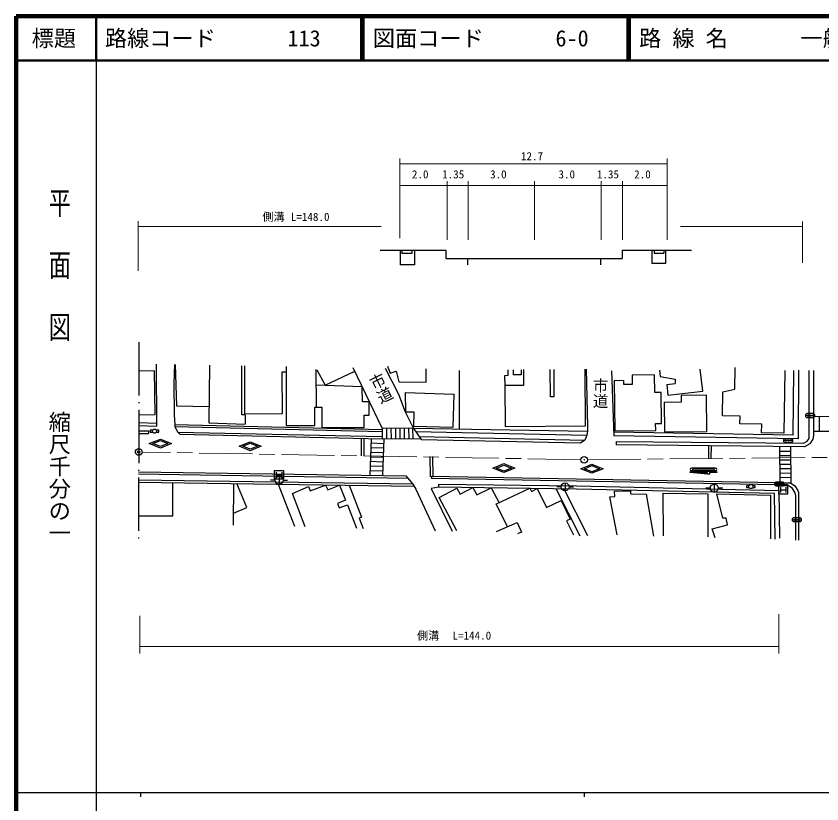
# Model space of a CAD drawing. Units: millimetres, scale not verified. Extents: x 40006 to 680102, y 20003 to 380057.
# Drawn here: x 40006 to 221583, y 202440 to 380057 of the extents above; entities that cross this region are included whole.
import ezdxf
from ezdxf.enums import TextEntityAlignment as Align

# ---------------------------------------------------------------- set-up
doc = ezdxf.new("R2010")
doc.units = ezdxf.units.MM
doc.header["$LTSCALE"] = 1000.15
doc.header["$PDMODE"] = 32
doc.header["$PDSIZE"] = 500
doc.linetypes.add('CHAIN', pattern=[18.5, 12, -1.5, 3.5, -1.5])
doc.linetypes.add('LONG_DASHED_DOTTED', pattern=[15.25, 12, -1.5, 0.25, -1.5])
for name, color, linetype, lineweight in [('M-BGD', 7, 'Continuous', 25), ('M-BMK', 2, 'CHAIN', 13), ('M-BMK-LINE', 2, 'LONG_DASHED_DOTTED', 25), ('M-BMK-SRVR', 3, 'Continuous', 25), ('M-STR-HTXT', 7, 'Continuous', 13), ('M-TTL', 2, 'Continuous', 140), ('M-TTL-BAND', 7, 'Continuous', 25), ('M-TTL-LINE', 7, 'Continuous', 50)]:
    doc.layers.add(name, color=color, linetype=linetype, lineweight=lineweight)
doc.layers.add('M-OTRS', color=6, linetype='Continuous')
doc.layers.add('M-TTL-TXT', color=7, linetype='Continuous')
doc.styles.add('@ＭＳ ゴシック', font='')
doc.styles.add('ＭＳ ゴシック', font='')
doc.styles.get('@ＭＳ ゴシック').set_extended_font_data('@MS Gothic')
doc.styles.get('ＭＳ ゴシック').set_extended_font_data('MS Gothic')

msp = doc.modelspace()

# ---------------------------------------------------------------- linework, layer by layer
at = {"layer": 'M-BGD'}
for p, q in [((122064, 327252), (136872, 327252)), ((126556, 327252), (126556, 324008)), ((126912, 327252), (126912, 326504)), ((129210, 327252), (129210, 326504)), ((129801, 327252), (129801, 324008)), ((136872, 327252), (136872, 325422)), ((176552, 327252), (176552, 325422)), ((176552, 327252), (192191, 327252)), ((183290, 327252), (183290, 324257)), ((183789, 327252), (183789, 326587)), ((185952, 327252), (185952, 326587)), ((186368, 327252), (186368, 324257)), ((129210, 326504), (126912, 326504)), ((129801, 326145), (129801, 324008)), ((136872, 325422), (176552, 325422)), ((141722, 325422), (141722, 324008)), ((171677, 325422), (171677, 324008)), ((183789, 326587), (185952, 326587)), ((129801, 324008), (126556, 324008)), ((186368, 324257), (183290, 324257)), ((71541, 301591), (71609, 287602)), ((75694, 301511), (75558, 297256)), ((75826, 301508), (76156, 292155)), ((71201, 300055), (67665, 300002)), ((71350, 290223), (71201, 300055)), ((83574, 301357), (83471, 288343)), ((90856, 290157), (90907, 301215)), ((91435, 301204), (91492, 290408)), ((99956, 299872), (100873, 299877)), ((100005, 290453), (99956, 299872)), ((100873, 301021), (100873, 287725)), ((107672, 291872), (107618, 300415)), ((107765, 300275), (109636, 296853)), ((109636, 296853), (116323, 299992)), ((115909, 300847), (122481, 287041)), ((123136, 300664), (126205, 294827)), ((123719, 301132), (124322, 299536)), ((124322, 299536), (125648, 299968)), ((125648, 299968), (126266, 297609)), ((132372, 297552), (132400, 300510)), ((139883, 300163), (139883, 286942)), ((150788, 300311), (150798, 298990)), ((151990, 300320), (151999, 299168)), ((153818, 300335), (153827, 299183)), ((154336, 300403), (154365, 296781)), ((160427, 294196), (160378, 300387)), ((161148, 300393), (161197, 294202)), ((168320, 287652), (168219, 300449)), ((168455, 300450), (168750, 287509)), ((174180, 300047), (174702, 285432)), ((184970, 300218), (185138, 298790)), ((194770, 295494), (194188, 300448)), ((201938, 295931), (202035, 300815)), ((213268, 300140), (212986, 286032)), ((215097, 285541), (215232, 300190)), ((216347, 300202), (216205, 284722)), ((218715, 285564), (218715, 300126)), ((219684, 300131), (219684, 285503)), ((150798, 298990), (150089, 298984)), ((150089, 298984), (150107, 296747)), ((153827, 299183), (151999, 299168)), ((176966, 297869), (174783, 297838)), ((174783, 297838), (174942, 286516)), ((176978, 297004), (176966, 297869)), ((183870, 299140), (178804, 299069)), ((178804, 299069), (178832, 297030)), ((183925, 295180), (183870, 299140)), ((185138, 298790), (188492, 298218)), ((188492, 298218), (188518, 297189)), ((75558, 297256), (75629, 290137)), ((117959, 296488), (107641, 296837)), ((118085, 293065), (117959, 296488)), ((126266, 297609), (132372, 297552)), ((154365, 296781), (150107, 296747)), ((150107, 296747), (150179, 287557)), ((178832, 297030), (176978, 297004)), ((186609, 296965), (188518, 297189)), ((186609, 296965), (186890, 294570)), ((126205, 294827), (127702, 290860)), ((127744, 295165), (138644, 294829)), ((127837, 290793), (127744, 295165)), ((138644, 294829), (138412, 287279)), ((161197, 294202), (160427, 294196)), ((185340, 295200), (183925, 295180)), ((185438, 288194), (185340, 295200)), ((186890, 294570), (194770, 295494)), ((195581, 294579), (189857, 294544)), ((189857, 294544), (189866, 292980)), ((195630, 286408), (195581, 294579)), ((199188, 289901), (199297, 295331)), ((199297, 295331), (201938, 295931)), ((119562, 293065), (118085, 293065)), ((119562, 290111), (119562, 293065)), ((189866, 292980), (186016, 292956)), ((186055, 292996), (186095, 286351)), ((76156, 292155), (83500, 292031)), ((107349, 287725), (107349, 291872)), ((107349, 291872), (108883, 291872)), ((108883, 291872), (108883, 287327)), ((127702, 290860), (129498, 287193)), ((129729, 290735), (127837, 290793)), ((129631, 287549), (129729, 290735)), ((67646, 290167), (71350, 290223)), ((75629, 290137), (75745, 287969)), ((91605, 290193), (90856, 290157)), ((91492, 290408), (100005, 290453)), ((91605, 290193), (91595, 288020)), ((118426, 287327), (118426, 290111)), ((118426, 290111), (119562, 290111)), ((203146, 289822), (199188, 289901)), ((203113, 288156), (203146, 289822)), ((217952, 290122), (217977, 290257)), ((217952, 289872), (217952, 290122)), ((217977, 289737), (217952, 289872)), ((217977, 290257), (218027, 290347)), ((218027, 289647), (217977, 289737)), ((218027, 290347), (218112, 290432)), ((218117, 289562), (218027, 289647)), ((218112, 290432), (218207, 290482)), ((218202, 289517), (218117, 289562)), ((218327, 289497), (218202, 289517)), ((218207, 290482), (218327, 290497)), ((218327, 290497), (219577, 290497)), ((219577, 289497), (218327, 289497)), ((219577, 290497), (219702, 290477)), ((219702, 289517), (219577, 289497)), ((227819, 289760), (219684, 289714)), ((219702, 290477), (219792, 290437)), ((219797, 289567), (219702, 289517)), ((219792, 290437), (219877, 290347)), ((219877, 289647), (219797, 289567)), ((219877, 290347), (219932, 290257)), ((219927, 289737), (219877, 289647)), ((219952, 289872), (219927, 289737)), ((219932, 290257), (219952, 290122)), ((219952, 290122), (219952, 289872)), ((221074, 286470), (221055, 289722)), ((67641, 287742), (71609, 287602)), ((67642, 288456), (71605, 288317)), ((75745, 287969), (75802, 287460)), ((75746, 287961), (122483, 286842)), ((122488, 286342), (75802, 287460)), ((75802, 287460), (76453, 286228)), ((83471, 288343), (91595, 288020)), ((100873, 287725), (107349, 287725)), ((108883, 287327), (118426, 287327)), ((129551, 287115), (122481, 287041)), ((122481, 287041), (122505, 284769)), ((123475, 287051), (123499, 284780)), ((124470, 287062), (124493, 284790)), ((125464, 287072), (125488, 284800)), ((126458, 287083), (126482, 284811)), ((127453, 287093), (127476, 284821)), ((128447, 287104), (128471, 284832)), ((129465, 284842), (129441, 287114)), ((129498, 287193), (131294, 284573)), ((129551, 287115), (168798, 286456)), ((138412, 287279), (129631, 287549)), ((150227, 287509), (168320, 287652)), ((168750, 287509), (168799, 286451)), ((184111, 288175), (185438, 288194)), ((184133, 286645), (184111, 288175)), ((208028, 288058), (203113, 288156)), ((207990, 286131), (208028, 288058)), ((67637, 285931), (69844, 285917)), ((67639, 286532), (69848, 286517)), ((69848, 286517), (69844, 285917)), ((70767, 286670), (70197, 286670)), ((70197, 286670), (70197, 286280)), ((70197, 286280), (70767, 286280)), ((72187, 286670), (71617, 286670)), ((71617, 286280), (72187, 286280)), ((72187, 286280), (72187, 286670)), ((76427, 286278), (122499, 285281)), ((76453, 286228), (76901, 285767)), ((76901, 285767), (122505, 284769)), ((130041, 286401), (168609, 285545)), ((130840, 285236), (168180, 284435)), ((168606, 285537), (168173, 284430)), ((168799, 286451), (168606, 285537)), ((215097, 285541), (174673, 286232)), ((216205, 284722), (174702, 285432)), ((174942, 286516), (184133, 286645)), ((186095, 286351), (195630, 286408)), ((212986, 286032), (207990, 286131)), ((218684, 284827), (218715, 285564)), ((219684, 285503), (219542, 284651)), ((219684, 286462), (229184, 286516)), ((70006, 283663), (72506, 284663)), ((72506, 282663), (70006, 283663)), ((70814, 283663), (72506, 284340)), ((72506, 282986), (70814, 283663)), ((72506, 284663), (75006, 283663)), ((72506, 284340), (74198, 283663)), ((75006, 283663), (72506, 282663)), ((74198, 283663), (72506, 282986)), ((90261, 283059), (92762, 284059)), ((91069, 283059), (92762, 283736)), ((92762, 284059), (95262, 283059)), ((92762, 283736), (94454, 283059)), ((117830, 280911), (117830, 284871)), ((118330, 284860), (118330, 280903)), ((119770, 276538), (120065, 284822)), ((122812, 283640), (120026, 283739)), ((122505, 284769), (131098, 284860)), ((122853, 284773), (122558, 276496)), ((167163, 283757), (131271, 284526)), ((168173, 284430), (167163, 283757)), ((175199, 284173), (175190, 283373)), ((217696, 282947), (175190, 283373)), ((175199, 284173), (217470, 283750)), ((212998, 284467), (213023, 284602)), ((212998, 284217), (212998, 284467)), ((213023, 284082), (212998, 284217)), ((213023, 284602), (213073, 284692)), ((213073, 283992), (213023, 284082)), ((213073, 284692), (213158, 284777)), ((213163, 283907), (213073, 283992)), ((213158, 284777), (213253, 284827)), ((213248, 283862), (213163, 283907)), ((213373, 283842), (213248, 283862)), ((213253, 284827), (213373, 284842)), ((213373, 284842), (214623, 284842)), ((214623, 283842), (213373, 283842)), ((214623, 284842), (214748, 284822)), ((214748, 283862), (214623, 283842)), ((214748, 284822), (214838, 284782)), ((214843, 283912), (214748, 283862)), ((214838, 284782), (214923, 284692)), ((214923, 283992), (214843, 283912)), ((214923, 284692), (214978, 284602)), ((214973, 284082), (214923, 283992)), ((214998, 284217), (214973, 284082)), ((214978, 284602), (214998, 284467)), ((214998, 284467), (214998, 284217)), ((217470, 283750), (218273, 284252)), ((218832, 283657), (217696, 282947)), ((218273, 284252), (218684, 284827)), ((219542, 284651), (218832, 283657)), ((92762, 282058), (90261, 283059)), ((92762, 282382), (91069, 283059)), ((95262, 283059), (92762, 282058)), ((94454, 283059), (92762, 282382)), ((122739, 281580), (119953, 281679)), ((122776, 282610), (119990, 282709)), ((196085, 280275), (196138, 283096)), ((196638, 283086), (196586, 280281)), ((212158, 274855), (212085, 283003)), ((214493, 281912), (212095, 281891)), ((214484, 282979), (214557, 274855)), ((122702, 280549), (119917, 280648)), ((133389, 276280), (133323, 280746)), ((133823, 280753), (133889, 276271)), ((214502, 280927), (212104, 280906)), ((214511, 279942), (212113, 279920)), ((122629, 278489), (119843, 278588)), ((122666, 279519), (119880, 279618)), ((147419, 278155), (149920, 279156)), ((149920, 277155), (147419, 278155)), ((148227, 278155), (149920, 278832)), ((149920, 277478), (148227, 278155)), ((149920, 279156), (152420, 278155)), ((149920, 278832), (151612, 278155)), ((152420, 278155), (149920, 277155)), ((151612, 278155), (149920, 277478)), ((167260, 278021), (169760, 279021)), ((169760, 277020), (167260, 278021)), ((168068, 278021), (169760, 278698)), ((169760, 277344), (168068, 278021)), ((169760, 279021), (172261, 278021)), ((169760, 278698), (171453, 278021)), ((172261, 278021), (169760, 277020)), ((171453, 278021), (169760, 277344)), ((197615, 278112), (192214, 278144)), ((197254, 277934), (192573, 277962)), ((214520, 278957), (212122, 278935)), ((214529, 277972), (212130, 277950)), ((67619, 276823), (128245, 275910)), ((67620, 277323), (127808, 276417)), ((98226, 275627), (98226, 277628)), ((98226, 277628), (100226, 277628)), ((98601, 277252), (98601, 276002)), ((98601, 276627), (99851, 276627)), ((99254, 276293), (99254, 274502)), ((99851, 277252), (99851, 276002)), ((100226, 277628), (100226, 275627)), ((122592, 277458), (119807, 277557)), ((127808, 276417), (129437, 274527)), ((133389, 276280), (133644, 276275)), ((133644, 276275), (133634, 275775)), ((211192, 274855), (133644, 276275)), ((191908, 277156), (191909, 277336)), ((195807, 276802), (191908, 277156)), ((191909, 277336), (195810, 277312)), ((197611, 277512), (192211, 277544)), ((192572, 277722), (197252, 277694)), ((194040, 277143), (195822, 276982)), ((195809, 277132), (194040, 277143)), ((196347, 276799), (195807, 276802)), ((195808, 276983), (195809, 277102)), ((196350, 277399), (195810, 277402)), ((195810, 277282), (195810, 277402)), ((196347, 276799), (196350, 277399)), ((197909, 277120), (196349, 277129)), ((196350, 277309), (197910, 277300)), ((197910, 277300), (197909, 277120)), ((214538, 276986), (212139, 276965)), ((214547, 276001), (212148, 275979)), ((67616, 274986), (129689, 274074)), ((67617, 275486), (129409, 274578)), ((75312, 267394), (75312, 274873)), ((89012, 274671), (88920, 265246)), ((92015, 269247), (89735, 274661)), ((98354, 275415), (97354, 275434)), ((100226, 275627), (98226, 275627)), ((99059, 274524), (102715, 265031)), ((100154, 275398), (101155, 275398)), ((106286, 273051), (109692, 274314)), ((109692, 274314), (110240, 273259)), ((110240, 273259), (112878, 274288)), ((112878, 274288), (114206, 270885)), ((115065, 274289), (117828, 267054)), ((129437, 274527), (130085, 273362)), ((211187, 274355), (133634, 275775)), ((135167, 274558), (135157, 273858)), ((135167, 274558), (166271, 274132)), ((163724, 274823), (163724, 273032)), ((197343, 274551), (197343, 272759)), ((205156, 274185), (204586, 274185)), ((204586, 274185), (204586, 273795)), ((206577, 274185), (206007, 274185)), ((206577, 273795), (206577, 274185)), ((211002, 274697), (211027, 274832)), ((211002, 274447), (211002, 274697)), ((211027, 274312), (211002, 274447)), ((211027, 274832), (211077, 274922)), ((211077, 274222), (211027, 274312)), ((211077, 274922), (211162, 275007)), ((211167, 274137), (211077, 274222)), ((211162, 275007), (211257, 275057)), ((213791, 274355), (211187, 274355)), ((211192, 274855), (214472, 274855)), ((211257, 275057), (211377, 275072)), ((211377, 275072), (212628, 275072)), ((211862, 272246), (211862, 274247)), ((211862, 274247), (213862, 274247)), ((212628, 275072), (212753, 275052)), ((212753, 275052), (212843, 275012)), ((212843, 275012), (212928, 274922)), ((212928, 274222), (212848, 274142)), ((212928, 274922), (212983, 274832)), ((212978, 274312), (212928, 274222)), ((213003, 274447), (212978, 274312)), ((212983, 274832), (213003, 274697)), ((213003, 274697), (213003, 274447)), ((214931, 273557), (213791, 274355)), ((213862, 274247), (213862, 272246)), ((214462, 274855), (214479, 274850)), ((214479, 274850), (215517, 274124)), ((102282, 272421), (105902, 274035)), ((105147, 264909), (102282, 272421)), ((105902, 274035), (106286, 273051)), ((130085, 273362), (134421, 263976)), ((135157, 273858), (133522, 273540)), ((133522, 273540), (138294, 263896)), ((166259, 273432), (135157, 273858)), ((135316, 271547), (139314, 273651)), ((139314, 273651), (140055, 272243)), ((140055, 272243), (142959, 273771)), ((142959, 273771), (143826, 272124)), ((143826, 272124), (147054, 273700)), ((147054, 273700), (148861, 270341)), ((148145, 270004), (155784, 273600)), ((155784, 273600), (156134, 272890)), ((156134, 272890), (157406, 273517)), ((157406, 273517), (159515, 269242)), ((161737, 273362), (167045, 262876)), ((162824, 273941), (161824, 273956)), ((163420, 273492), (168792, 262941)), ((164624, 273927), (165625, 273927)), ((210908, 272438), (166259, 273432)), ((166271, 274132), (211895, 273116)), ((174874, 272964), (178504, 272987)), ((174949, 271741), (174874, 272964)), ((178508, 272383), (178504, 272987)), ((178508, 272383), (182003, 272308)), ((185883, 262876), (185817, 272474)), ((185817, 272474), (195918, 272348)), ((196443, 273655), (195443, 273655)), ((198243, 273689), (199242, 273728)), ((204586, 273795), (205156, 273795)), ((206007, 273795), (206577, 273795)), ((211050, 262142), (210908, 272438)), ((211252, 274092), (211167, 274137)), ((211377, 274072), (211252, 274092)), ((212628, 274072), (211377, 274072)), ((211895, 273116), (212044, 262355)), ((212237, 273872), (212237, 272621)), ((212237, 273246), (213487, 273246)), ((212753, 274092), (212628, 274072)), ((212848, 274142), (212753, 274092)), ((213487, 273872), (213487, 272621)), ((215452, 272755), (214931, 273557)), ((215733, 271952), (215452, 272755)), ((215517, 274124), (216176, 273110)), ((216176, 273110), (216333, 272660)), ((216333, 272660), (216333, 261921)), ((114206, 270885), (112435, 270194)), ((139289, 263995), (135316, 271547)), ((159515, 269242), (162799, 270863)), ((162799, 270863), (164860, 266667)), ((173775, 271700), (174949, 271741)), ((175462, 263135), (173775, 271700)), ((182003, 272308), (183610, 262808)), ((195918, 272348), (195851, 262682)), ((199257, 266826), (197878, 272310)), ((197878, 272310), (209970, 272071)), ((209970, 272071), (209970, 262164)), ((213862, 272246), (211862, 272246)), ((215733, 261921), (215733, 271952)), ((89016, 267985), (92015, 269247)), ((112435, 270194), (112834, 269172)), ((112834, 269172), (114646, 269878)), ((114646, 269878), (116701, 264609)), ((150722, 264990), (148148, 270005)), ((67601, 267394), (75312, 267394)), ((117828, 267054), (117338, 266840)), ((215011, 266867), (215096, 266952)), ((215096, 266952), (215191, 267002)), ((215191, 267002), (215311, 267017)), ((215311, 267017), (216562, 267017)), ((216562, 267017), (216687, 266997)), ((216687, 266997), (216777, 266957)), ((216777, 266957), (216862, 266867)), ((117338, 266840), (118196, 264541)), ((148237, 263863), (152912, 265915)), ((152912, 265915), (153878, 263714)), ((164860, 266667), (164068, 266277)), ((164068, 266277), (165636, 263100)), ((196863, 264488), (200322, 265356)), ((200026, 266870), (199257, 266826)), ((200322, 265356), (200026, 266870)), ((214936, 266642), (214961, 266777)), ((214936, 266392), (214936, 266642)), ((214961, 266257), (214936, 266392)), ((214961, 266777), (215011, 266867)), ((215011, 266167), (214961, 266257)), ((215101, 266082), (215011, 266167)), ((215186, 266037), (215101, 266082)), ((215311, 266017), (215186, 266037)), ((216562, 266017), (215311, 266017)), ((216687, 266037), (216562, 266017)), ((216782, 266087), (216687, 266037)), ((216862, 266167), (216782, 266087)), ((216862, 266867), (216917, 266777)), ((216912, 266257), (216862, 266167)), ((216937, 266392), (216912, 266257)), ((216917, 266777), (216937, 266642)), ((216937, 266642), (216937, 266392)), ((153878, 263714), (153009, 263332)), ((197542, 262423), (196863, 264488))]:
    msp.add_line(p, q, dxfattribs=at)
for centre, radius in [((218352, 289997), 150), ((218952, 289997), 150), ((219552, 289997), 150), ((71192, 286475), 465), ((213398, 284342), 150), ((213998, 284342), 150), ((214598, 284342), 150), ((168033, 280029), 22.5), ((99254, 275398), 896), ((163724, 273927), 896), ((197343, 273655), 896), ((205581, 273990), 465), ((211402, 274572), 150), ((212003, 274572), 150), ((212603, 274572), 150), ((215336, 266517), 150), ((215937, 266517), 150), ((216537, 266517), 150)]:
    msp.add_circle(centre, radius, dxfattribs=at)
for centre, radius, start, end in [((192212, 277844), 300, 89.65485, 269.65485), ((192572, 277842), 120, 89.65485, 269.65485), ((197253, 277814), 120, 269.65485, 89.65485), ((197613, 277812), 300, 269.65485, 89.65485)]:
    msp.add_arc(centre, radius, start, end, dxfattribs=at)
at = {"layer": 'M-BMK'}
for p, q in [((167283, 280042), (68379, 281770)), ((168783, 280036), (267063, 280997))]:
    msp.add_line(p, q, dxfattribs=at)
at = {"layer": 'M-BMK-LINE'}
msp.add_line((67678, 306541), (67590, 262160), dxfattribs=at)
at = {"layer": 'M-BMK-LINE', "linetype": 'Continuous', "lineweight": 13}
msp.add_circle((67629, 281783), 22.5, dxfattribs=at)
at = {"layer": 'M-BMK-SRVR'}
for centre in [(67629, 281783), (168033, 280029)]:
    msp.add_circle(centre, 746, dxfattribs=at)
at = {"layer": 'M-OTRS'}
msp.add_point((67629, 281783), dxfattribs=at)
at = {"layer": 'M-STR-HTXT'}
for p, q in [((126473, 347939), (126473, 329997)), ((186701, 347939), (186701, 329625)), ((126473, 346778), (186701, 346778)), ((186701, 341896), (126473, 341896)), ((137121, 342808), (137121, 329625)), ((141863, 342808), (141863, 329625)), ((156809, 342808), (156809, 329625)), ((171813, 342808), (171813, 329625)), ((176659, 342808), (176659, 329625)), ((67482, 333852), (67482, 322595)), ((67482, 332586), (122284, 332586)), ((189691, 332586), (217217, 332586)), ((217217, 333711), (217217, 324425)), ((211870, 245207), (211870, 236348)), ((67904, 244862), (67904, 236348)), ((211870, 237890), (67904, 237890))]:
    msp.add_line(p, q, dxfattribs=at)
at = {"layer": 'M-TTL'}
for p, q in [((40006, 380057), (40006, 20003)), ((680102, 380057), (40006, 380057))]:
    msp.add_line(p, q, dxfattribs=at)
at = {"layer": 'M-TTL-BAND'}
for p, q in [((58009, 370056), (58009, 20003)), ((40006, 205031), (579087, 205031)), ((68010, 205031), (68010, 204031)), ((168025, 205031), (168025, 204031))]:
    msp.add_line(p, q, dxfattribs=at)
at = {"layer": 'M-TTL-LINE'}
for p, q in [((58009, 380057), (58009, 370056)), ((117768, 380057), (117768, 370056)), ((118268, 380057), (118268, 370056)), ((177777, 380057), (177777, 370056)), ((178277, 380057), (178277, 370056)), ((40006, 370056), (680102, 370056))]:
    msp.add_line(p, q, dxfattribs=at)

# ---------------------------------------------------------------- texts
at = {"layer": 'M-BGD', "style": '@ＭＳ ゴシック'}
for rotation, p in [(296.6, (118852, 298363)), (270, (169618, 298522))]:
    msp.add_text('市道', height=2566, rotation=rotation, dxfattribs=at).set_placement(p, align=Align.BOTTOM_LEFT)
at = {"layer": 'M-STR-HTXT', "style": 'ＭＳ ゴシック'}
for s, p in [('12.7', (153771, 347010)), ('2.0', (129198, 342919)), ('1.35', (136011, 342919)), ('3.0', (146806, 342919)), ('3.0', (162222, 342919)), ('1.35', (170873, 342919)), ('2.0', (179282, 342919)), ('側溝', (95504, 333331)), ('L=148.0', (101897, 333331)), ('側溝', (130365, 238918)), ('L=144.0', (138330, 238918))]:
    msp.add_text(s, height=1833, dxfattribs=at).set_placement(p, align=Align.BOTTOM_LEFT)
at = {"layer": 'M-TTL-BAND', "style": '@ＭＳ ゴシック', "width": 1.4}
msp.add_text('平  面  図', height=3666, rotation=270, dxfattribs=at).set_placement((49784, 306521), align=Align.MIDDLE_RIGHT)
at = {"layer": 'M-TTL-BAND', "style": '@ＭＳ ゴシック'}
msp.add_text('縮尺千分の一', height=3666, rotation=270, dxfattribs=at).set_placement((49785, 261070), align=Align.MIDDLE_RIGHT)
at = {"layer": 'M-TTL-TXT', "style": 'ＭＳ ゴシック'}
msp.add_text('標題', height=3666, dxfattribs=at).set_placement((48507, 375056), align=Align.MIDDLE_CENTER)
for s, p in [('路線コード', (60009, 375056)), ('113', (101157, 375056)), ('図面コード', (120398, 375056)), ('6-0', (161545, 375056)), ('路 線 名', (180407, 375056)), ('一般県道南岩国(停)磯崎線', (216767, 375056))]:
    msp.add_text(s, height=3666, dxfattribs=at).set_placement(p, align=Align.MIDDLE_LEFT)

doc.saveas('drawing.dxf')
